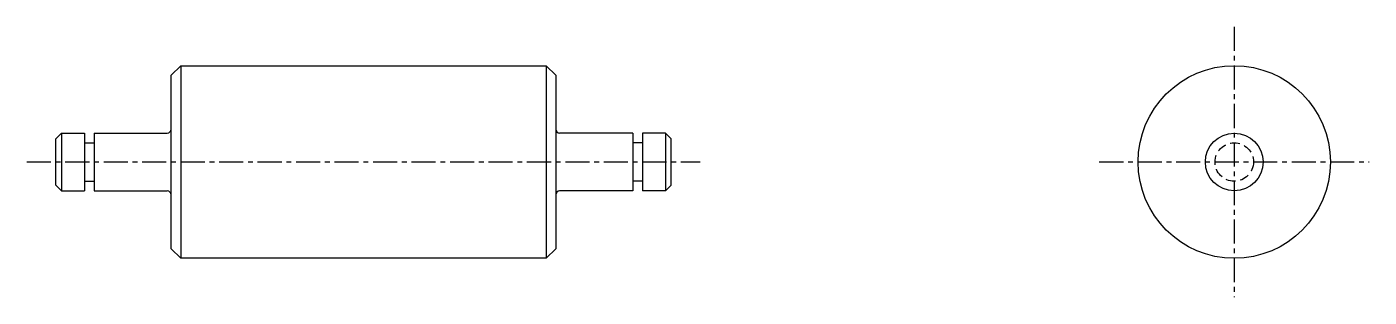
# Model space of a CAD drawing. Extents: x 79.5 to 175.1, y 96.3 to 188.2.
# Drawn here: x 105.3 to 175.1, y 174.2 to 188.2 of the extents above; entities outside this region: 2.
import ezdxf

# ---------------------------------------------------------------- set-up
doc = ezdxf.new("R2010")
doc.units = 0
doc.linetypes.add('CENTER', pattern=[2, 1.25, -0.25, 0.25, -0.25])
doc.linetypes.add('DASHED', pattern=[0.75, 0.5, -0.25])
doc.layers.get('0').update_dxf_attribs({"linetype": 'CONTINUOUS'})
doc.layers.add('CENTER', color=1, linetype='CENTER')

msp = doc.modelspace()

# ---------------------------------------------------------------- linework, layer by layer
at = {"color": 7, "linetype": 'CONTINUOUS'}
for p, q in [((112.785, 185.666), (113.285, 186.166)), ((112.785, 176.666), (112.785, 185.666)), ((113.285, 186.166), (132.285, 186.166)), ((113.285, 186.166), (113.285, 176.166)), ((132.285, 186.166), (132.285, 176.166)), ((132.285, 186.166), (132.785, 185.666)), ((132.785, 185.666), (132.785, 176.666)), ((113.285, 183.666), (113.285, 183.666)), ((106.785, 182.366), (107.085, 182.666)), ((106.785, 179.966), (106.785, 182.366)), ((107.085, 182.666), (108.285, 182.666)), ((107.085, 182.666), (107.085, 179.666)), ((108.285, 182.666), (108.285, 179.666)), ((108.285, 182.166), (108.785, 182.166)), ((108.785, 182.666), (108.785, 179.666)), ((108.785, 182.666), (112.585, 182.666)), ((136.785, 182.666), (132.985, 182.666)), ((136.785, 182.666), (136.785, 179.666)), ((137.285, 182.166), (136.785, 182.166)), ((137.285, 182.666), (137.285, 179.666)), ((138.485, 182.666), (137.285, 182.666)), ((138.485, 182.666), (138.485, 179.666)), ((138.785, 182.366), (138.485, 182.666)), ((138.785, 179.966), (138.785, 182.366)), ((113.285, 181.166), (113.285, 181.166)), ((108.285, 180.166), (108.785, 180.166)), ((137.285, 180.166), (136.785, 180.166)), ((106.785, 179.966), (107.085, 179.666)), ((107.085, 179.666), (108.285, 179.666)), ((108.785, 179.666), (112.585, 179.666)), ((136.785, 179.666), (132.985, 179.666)), ((138.485, 179.666), (137.285, 179.666)), ((138.785, 179.966), (138.485, 179.666)), ((113.285, 176.166), (112.785, 176.666)), ((132.785, 176.666), (132.285, 176.166)), ((132.285, 176.166), (113.285, 176.166))]:
    msp.add_line(p, q, dxfattribs=at)
for radius in [5, 1.5]:
    msp.add_circle((168.055, 181.166), radius, dxfattribs=at)
at = {"color": 3, "linetype": 'DASHED'}
msp.add_circle((168.055, 181.166), 1, dxfattribs=at)
at = {"color": 7, "linetype": 'CONTINUOUS'}
for centre, start, end in [((112.585, 182.866), 270, 0), ((132.985, 182.866), 180, 270), ((112.585, 179.466), 0, 90), ((132.985, 179.466), 90, 180)]:
    msp.add_arc(centre, 0.2, start, end, dxfattribs=at)
at = {"layer": 'CENTER', "color": 1, "linetype": 'CENTER'}
for p, q in [((168.055, 188.18), (168.055, 174.152)), ((105.285, 181.166), (140.285, 181.166)), ((161.041, 181.166), (175.069, 181.166))]:
    msp.add_line(p, q, dxfattribs=at)

# ---------------------------------------------------------------- texts
at = {"color": 7, "linetype": 'CONTINUOUS'}
for s, p in [('SFRZ 10-20-F6-B2-P3-T6-S2-Q3', (79.217, 111.322)), ('SFRZ10', (79.217, 96.322))]:
    msp.add_text(s, height=4, dxfattribs=at).set_placement(p)

doc.saveas('drawing.dxf')
